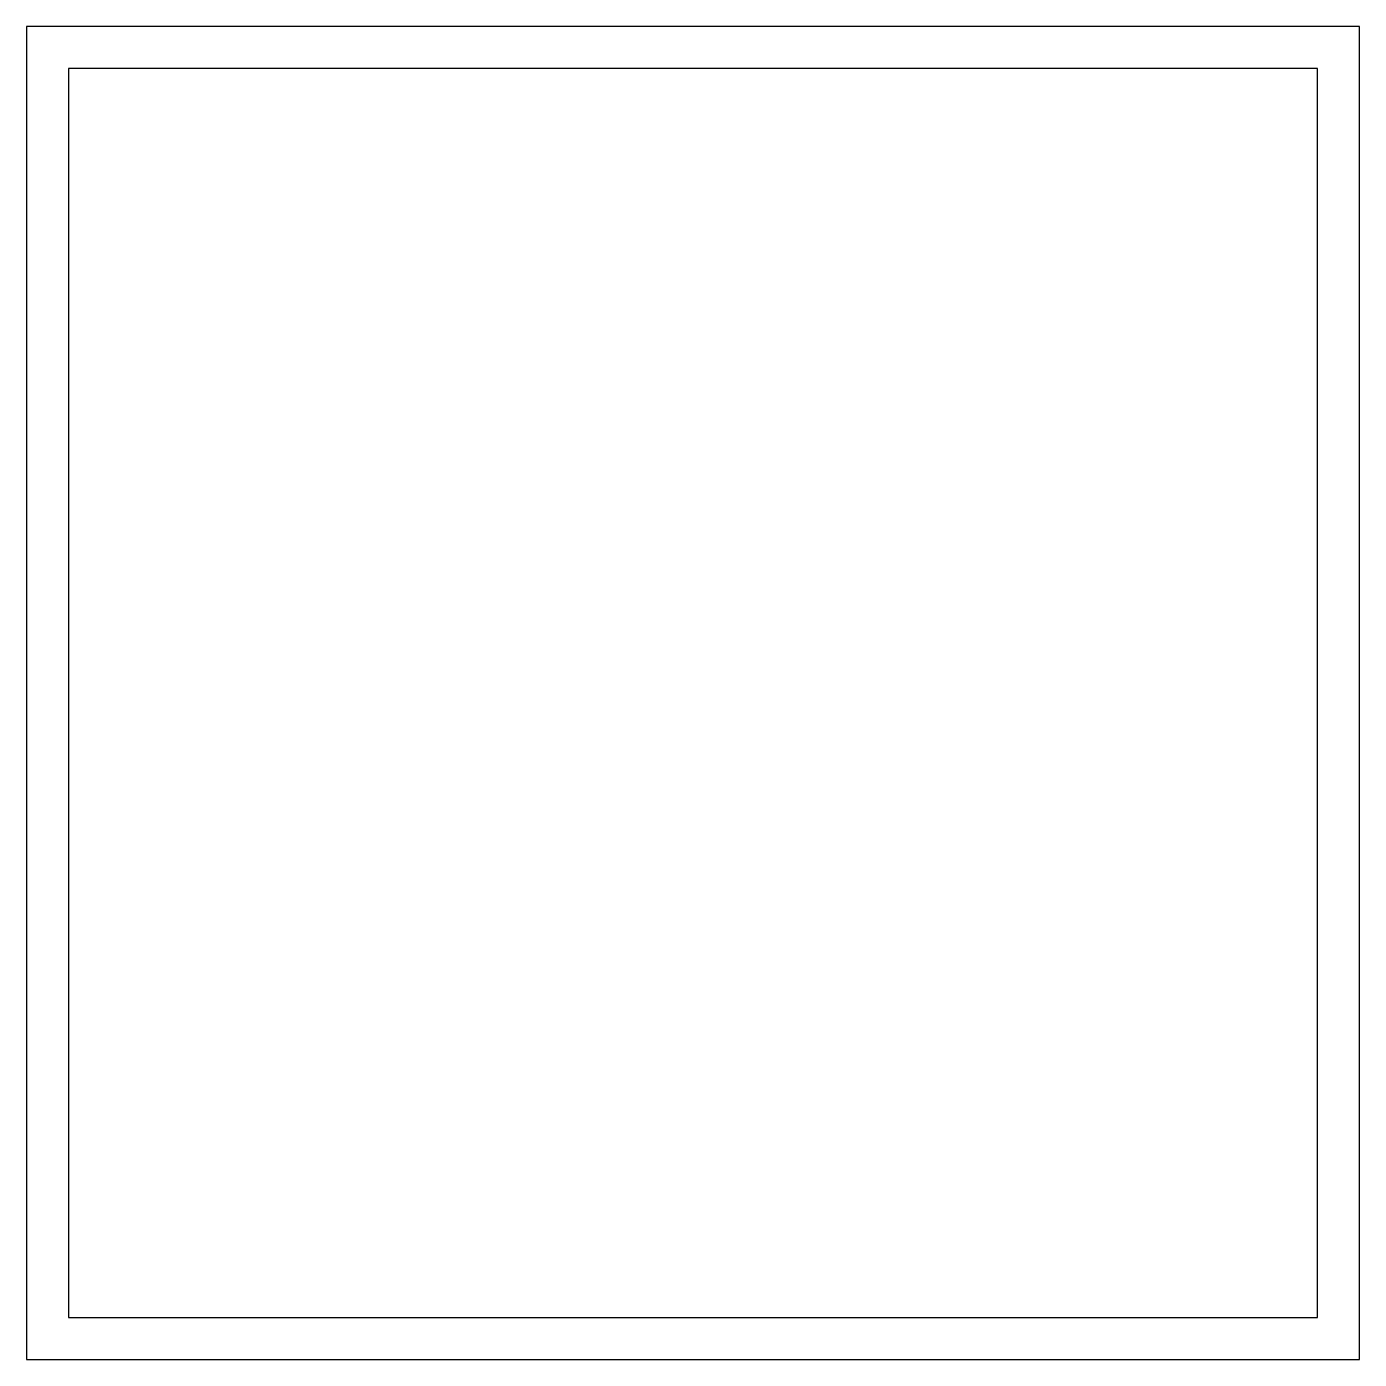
# Model space of a CAD drawing. Header units: inches. Extents: x -3 to 3, y -3 to 3.
import ezdxf

# ---------------------------------------------------------------- set-up
doc = ezdxf.new("R2010")
doc.units = ezdxf.units.IN
doc.layers.get('0').update_dxf_attribs({"linetype": 'CONTINUOUS'})

msp = doc.modelspace()

# ---------------------------------------------------------------- linework, layer by layer
for p, q in [((3, 3), (-3, 3)), ((-3, 3), (-3, -3)), ((3, -3), (3, 3)), ((2.812, 2.812), (-2.812, 2.812)), ((-2.812, 2.812), (-2.812, -2.812)), ((2.812, -2.812), (2.812, 2.812)), ((-2.812, -2.812), (2.812, -2.812)), ((-3, -3), (3, -3))]:
    msp.add_line(p, q)

doc.saveas('drawing.dxf')
